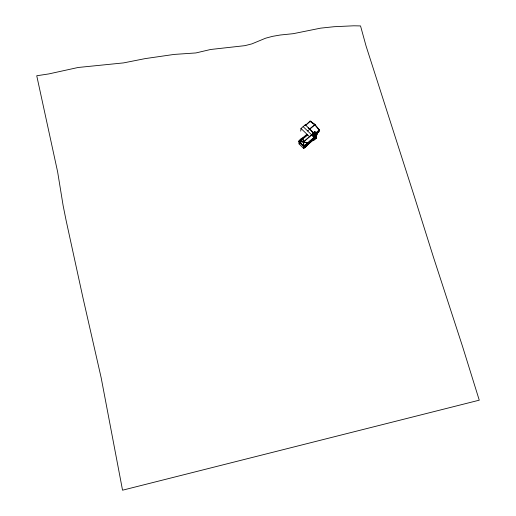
<?xml version="1.0" encoding="UTF-8"?>
<svg xmlns="http://www.w3.org/2000/svg" width="516" height="516" viewBox="0 0 516 516"><rect width="100%" height="100%" fill="white"/><g stroke="black" fill="none" stroke-linecap="round" stroke-linejoin="round"><path stroke-width="0.77" d="M314.708 132.477L314.637 135.592L314.992 135.953L315.166 135.508L314.625 136.276C312.889 134.386 314.728 137.591 313.186 135.747L313.386 134.973M308.949 142.906L304.298 147.157L298.519 141.384M298.809 141.32L302.576 138.178L304.311 146.899M306.807 134.489L298.925 141.371C301.176 142.242 307.678 141.326 308.258 144.164M307.336 134.837L299.235 141.932L299.028 143.906L303.743 148.492L307.671 145.048L307.929 143.067L303.982 146.531M299.164 143.925L299.377 141.913L307.149 135.127M300.718 131.129L300.996 128.484L305.279 124.762L313.786 132.967L312.696 132.09M298.538 141.558C304.898 132.767 302.744 143.158 304.305 147.105L308.981 142.764M305.279 124.762L305.169 125.698L310.103 121.034L315.005 124.569L319.636 130.193L316.153 133.225M308.387 143.525L303.589 141.881L314.167 132.612M303.743 148.492L303.86 146.28L314.192 137.23M304.195 146.996L314.334 138.114L311.651 134.85M304.724 146.899L304.595 147.595L306.872 145.615L306.962 144.919M304.801 146.254L304.685 146.725M304.75 147.441L304.859 146.783M304.885 147.324L305.04 146.273M305.059 147.202L305.291 145.525M305.337 146.925L305.446 146.267M305.472 146.808L305.601 146.112M310.49 141.455L309.871 141.423L309.374 143.203L310.355 142.261L310.606 141.178L309.594 142.094M305.536 146.757L305.633 146.099M305.659 146.647L305.769 145.983M305.782 145.673L305.859 145.254M305.795 146.525L306.072 145.293M305.969 146.409L306.194 144.893M314.883 133.631L314.67 133.283L314.883 133.644M306.246 146.131L306.356 145.467M306.369 145.151L306.446 144.738M306.375 146.015L306.543 145.306M306.562 145.847L306.885 144.267M306.71 145.738L307.052 143.97M307.091 143.938L306.975 144.609M312.045 140.081L311.025 141.229M307.736 143.603L307.562 144.944L313.863 139.417M307.871 144.506L308.097 143.725M308.058 143.435L308.284 143.596M308.123 144.28C307.671 143.255 309.832 141.242 308.813 143.68M308.387 143.287L308.497 142.655L308.42 144.022M308.678 143.796L308.884 142.674M312.548 139.9L313.689 138.862L312.522 140.068M309.613 142.397L309.523 143.055L310.31 141.132L309.955 141.332M309.787 142.822L309.89 142.152M309.897 141.939L309.897 141.397L309.536 141.971M309.923 141.423L310.11 141.184M309.955 142.68L310.097 141.313M310.251 141.629L310.445 141.197M310.509 141.455L309.471 142.745M310.213 142.455L310.116 141.255M310.574 141.655L309.49 142.577M311.064 140.636L310.903 141.861L311.883 140.92M311.058 141.707L311.374 140.533M311.322 141.481L311.425 140.804M311.451 140.604L311.741 140.03M312.206 135.618L312.425 134.025M311.483 141.339L311.587 140.662M311.638 140.436L311.645 140.094L311.974 140.371M311.606 141.229L311.703 140.565M316.508 135.166L314.463 137.121L312.419 135.153L312.58 133.999L314.631 135.979L314.038 140.1L316.282 138.14L316.889 134.154M312.677 133.631L312.348 134.076M311.625 141.21L311.877 139.939M312.799 133.65L312.264 133.999L312.793 134.315M311.877 140.997L312.141 139.836L311.129 140.752M313.096 134.999C312.438 133.625 313.799 136.469 312.69 135.269L312.793 134.115M312.573 140.378L312.812 139.068L312.419 140.533L313.399 139.591M312.948 139.049L313.412 138.585L312.657 139.41M312.838 140.152L312.941 139.475M313.476 138.604L312.78 139.023M313.006 140.01L313.244 138.565L312.954 138.714M313.257 139.778L313.476 138.649M313.502 138.514L313.393 139.668M314.263 135.785L314.244 136.108M314.663 133.709L314.676 133.309M314.857 133.657L314.908 133.367M313.599 132.567L314.702 131.857L315.076 132.36L314.612 131.941M314.818 137.024L314.915 135.96M315.308 135.792L314.792 137.024L316.54 135.495L316.747 134.121M315.334 137.617L315.102 138.288L315.553 137.895M315.27 138.12L315.482 137.508M315.592 136.495L315.508 136.927M315.444 138.72L315.631 137.346L315.179 137.746M315.379 135.534L315.998 135.121L315.889 135.895M315.489 138.675L315.592 138.011M315.592 138.572L315.721 137.895M316.431 134.702L315.927 135.727M315.728 138.449L316.011 137.624L315.573 138.088M316.972 134.212L316.643 133.599A1.135 0.368 49.2 0 0 315.915 132.586A1.135 0.368 49.2 0 0 315.121 132.186M316.398 135.45L316.534 134.354M316.611 133.773L317.469 132.412M316.463 135.992L316.134 138.133L314.044 139.965M317.353 132.354C317.579 133.65 317.456 131.812 316.947 132.831M318.469 132.225L318.482 131.399L317.321 133.109M317.798 132.812L317.862 131.986M318.611 129.587L319.049 130.18L318.791 131.819L318.333 131.374M318.404 132.161L318.914 131.832L319.178 130.161L314.773 124.814L310.103 121.447M308.142 143.242L308.813 142.371M308.413 142.932L308.82 142.771M309.716 141.616L309.974 141.461M315.45 135.605L315.212 136.488L315.108 135.766M310.045 141.474L310.413 141.345M312.786 134.599L312.457 135.392L314.199 136.953M308.439 142.803L308.362 143.061M309.89 141.59L309.561 141.881L309.897 141.713M311.432 140.371L311.458 140.081M313.244 138.817L313.689 138.888M309.742 141.732L309.923 141.945M310.258 141.229L310.122 141.423M312.941 133.367C312.483 134.586 316.031 132.644 316.695 134.463M312.941 139.01L313.276 138.804M317.901 131.909L318.507 131.419M315.141 135.482L316.121 134.573M312.67 134.354L312.831 134.257A1.077 0.348 49.1 0 1 313.586 134.644A1.077 0.348 49.1 0 1 314.257 135.631L314.225 135.856M315.147 132.161L315.108 132.219A1.187 0.387 49.2 0 1 315.947 132.541A1.187 0.387 49.2 0 1 316.701 133.786L314.27 135.921A1.187 0.381 49.1 0 0 313.509 134.676A1.187 0.381 49.1 0 0 312.619 134.328L312.993 134.005M313.218 132.941L312.799 133.321L313.431 132.773M315.308 135.386L315.695 134.947M308.678 142.829L309.097 142.913M313.173 132.915L313.754 132.296M308.516 142.674L308.852 143.1M304.182 146.131L314.263 137.301M314.741 136.972L316.469 135.424M308 143.338L309.007 142.435L308.142 143.764M312.786 139.146L313.67 138.494L312.683 139.772M313.012 139.004L313.605 138.411M309.529 142.029L310.606 141.178L309.671 142.422M305.685 145.615L306.085 145.209M306.272 145.099L307.001 144.396M311 141.397L312.103 140.313M304.698 147.054L306.917 145.041M307.91 144.248L308.304 143.829M308.465 143.764L308.852 143.345M309.445 142.9L309.832 142.487M310 142.416L310.387 142.003M310.98 141.558L311.367 141.145M311.535 141.074L311.922 140.655M312.496 140.229L312.889 139.81M313.051 139.746L313.438 139.326M315.192 137.817L315.592 137.398M304.672 147.221L306.891 145.209M307.891 144.409L308.291 143.925M308.445 143.925L308.845 143.442M309.426 143.067L309.819 142.584M309.974 142.584L310.374 142.094M310.954 141.726L311.354 141.236M311.509 141.242L311.909 140.752M312.477 140.397L312.87 139.907M313.025 139.913L313.425 139.423M315.166 137.985L315.566 137.566M303.621 148.266L306.878 145.306M307.839 144.551L308.82 143.609M315.141 138.153L315.54 137.733M304.627 147.557L306.859 145.46M315.547 138.256L315.953 137.766M315.521 138.417L315.934 137.92M315.508 138.507L315.908 138.095M306.801 134.541L298.816 141.268M299.68 141.513L307.284 134.869M314.302 132.335L314.695 131.928M304.305 147.105L298.545 141.5L303.589 141.881L313.173 133.547M313.025 134.373L312.702 134.792M312.419 135.153L313.47 134.231M312.69 135.269L314.147 137.004L314.321 136.043M313.289 135.005L313.76 135.605M315.728 133.083L319.049 130.18M315.882 133.051L319.404 129.968M316.54 133.76L316.527 133.65A1.103 0.361 49.2 0 0 315.889 132.618A1.103 0.361 49.2 0 0 315.108 132.225M314.541 136.192L315.037 135.908M316.598 134.502L316.947 134.096M316.553 134.502L317.063 134.128L316.65 133.696M309.6 128.929L315.005 124.569M307.678 131.006L314.999 124.62L310.103 121.034M305.162 125.743L310.329 121.247M313.767 132.367L314.302 132.161M310.142 141.332L310.464 141.203M316.63 134.405L316.037 134.579L316.476 134.366M298.925 141.371L303.589 141.881M313.896 135.74L314.231 136.063M313.373 135.069L313.76 135.553M308.071 127.865L309.819 129.135M318.333 131.277L318.914 131.832M314.289 132.193L314.689 132.522M307.826 142.938L308.271 143.48M313.838 136.379L314.225 136.746M303.137 126.62L311.645 134.837M313.083 138.694L313.502 139.03M300.996 128.484L309.503 136.708M312.07 139.772L311.154 141.113M310.032 141.313L310.439 141.713M308.484 142.726L308.91 143.055M299.377 141.913L303.86 146.28M299.235 141.932L303.976 146.544M309.826 129.09L312.702 132.638M313.883 137.63L314.321 138.172M413.729 194.577L433.524 257.42L462.491 346.294L479.261 400.177L122.544 490.2L101.175 377.802L82.986 297.887L66.08 220.306L63.113 205.51L57.631 171.88L36.739 75.755L48.801 73.923L78.142 67.48L123.55 62.9L145.196 58.605L174.176 54.419L195.899 52.942L210.651 49.484L244.965 45.647L251.86 43.886L265.675 38.178L272.609 36.333L280.272 35.011L293.236 33.682L320.63 28.148L334.052 26.716L353.724 25.8L360.529 25.923L366.057 45.995L413.587 194.139M315.128 132.251A1.077 0.355 49.2 0 1 315.882 132.631A1.077 0.355 49.2 0 1 316.553 133.625M312.786 134.263A1.109 0.355 49.1 0 1 313.56 134.657A1.109 0.355 49.1 0 1 314.25 135.669"/></g></svg>
